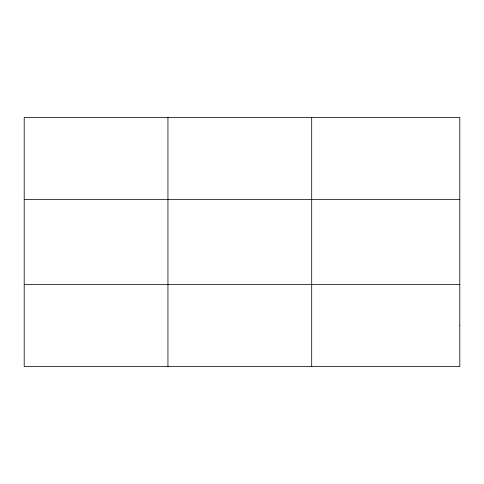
<?xml version="1.0" encoding="UTF-8"?>
<svg xmlns="http://www.w3.org/2000/svg" width="484" height="484" viewBox="0 0 484 484"><rect width="100%" height="100%" fill="white"/><g stroke="black" fill="none" stroke-linecap="round" stroke-linejoin="round"><path stroke-width="0.73" d="M167.948 117.4L167.948 366.6M311.696 117.4L311.696 366.6M24.2 199.638L459.8 199.638M24.2 284.362L459.8 284.362M459.8 325.484L459.8 366.6L24.2 366.6L24.2 117.4L459.8 117.4L459.8 325.484"/></g></svg>
